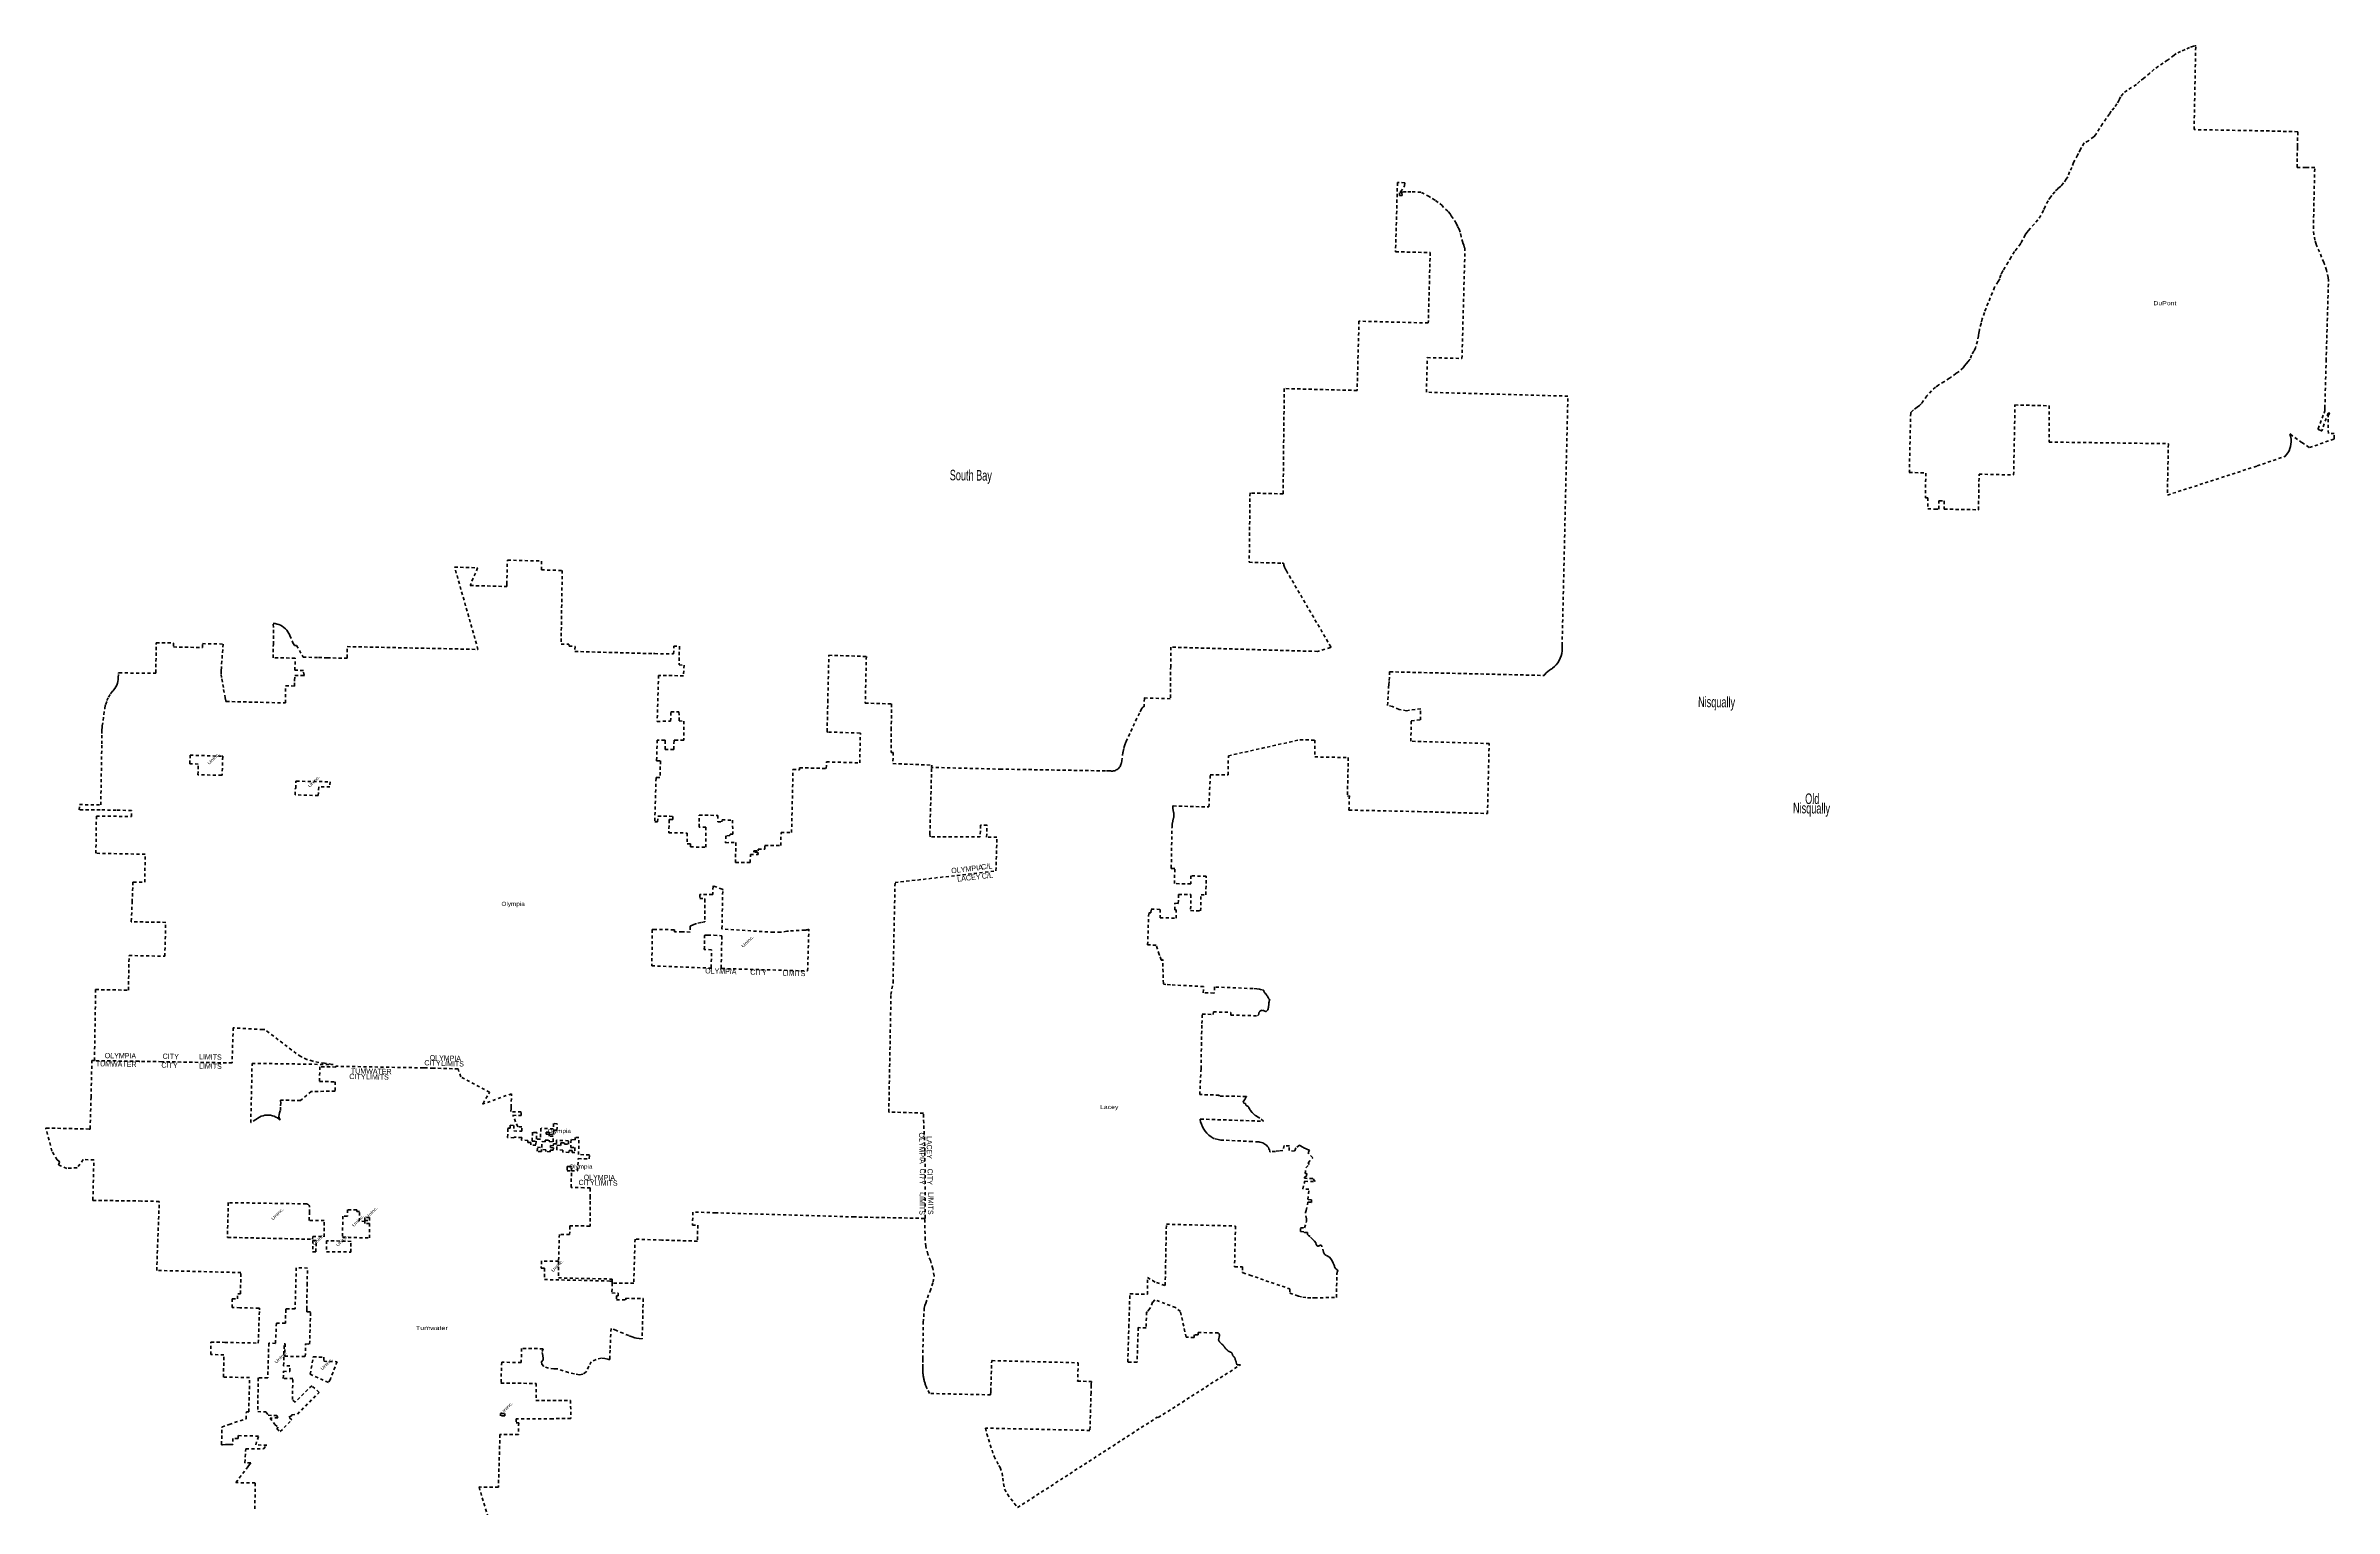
# Model space of a CAD drawing. Header units: feet. Extents: x -903180 to 1023491, y -707744 to 564635.
# Drawn here: x -492588 to -405414, y -185742 to -130019 of the extents above; entities that cross this region are included whole.
import ezdxf

# ---------------------------------------------------------------- set-up
doc = ezdxf.new("R2010")
doc.units = ezdxf.units.FT
doc.header["$LTSCALE"] = 80
doc.linetypes.add('SHORT_DASHED', pattern=[2.7, 1.5, -1.2])
doc.layers.add('13', color=7, linetype='SHORT_DASHED', lineweight=40)
for name, color, linetype in [('15', 7, 'Continuous'), ('16', 7, 'Continuous'), ('36', 7, 'Continuous')]:
    doc.layers.add(name, color=color, linetype=linetype)

msp = doc.modelspace()

# ---------------------------------------------------------------- linework, layer by layer
at = {"layer": '13'}
for p, q in [((-410690.39, -130019.48), (-410712.4, -130023.07)), ((-421055.11, -143538.49), (-421137.13, -143652.52)), ((-483708.4, -152073.04), (-483642.08, -152101.86)), ((-441424.36, -154365.82), (-441408.8, -154203.26)), ((-450745.01, -155194.5), (-450765.01, -155201.69)), ((-467441.76, -159791.67), (-467697.97, -159786.27)), ((-446183.72, -166048.75), (-446189.75, -166030.66)), ((-446784.53, -170429.68), (-446838.37, -170410.47)), ((-471852.45, -173864.58), (-471856.28, -174046.76)), ((-444521.73, -175236.71), (-444671.78, -175234.97)), ((-450613.84, -177587.54), (-450618.38, -176946.45)), ((-485194.46, -178100.57), (-485492.37, -178095.43)), ((-447677.59, -179612.59), (-447679.5, -179609.56)), ((-447549.2, -179750.45), (-447550.43, -179749.7))]:
    msp.add_line(p, q, dxfattribs=at)
for points in [[(-410712.4, -130023.07), (-410776.56, -130033.52), (-410925.31, -130082.47), (-411095.59, -130164.7), (-411265.87, -130235.18), (-411436.15, -130312.52), (-411517.37, -130376.15), (-411759.09, -130570.96), (-411931.81, -130678.65), (-412274.33, -130913.59), (-412434.32, -131069.24), (-412674.08, -131265.02), (-412818.92, -131370.75), (-412952.01, -131492.14), (-413305.78, -131718.26), (-413456.49, -131839.65), (-413549.46, -131968.86), (-413611.6, -132092.21), (-413690.86, -132233.18), (-413791.66, -132381.98), (-413908.11, -132510.22), (-413975.64, -132619.86), (-414243.28, -133000.17), (-414353.37, -133166.1), (-414492.34, -133398.09), (-414576.01, -133484.24), (-414772.47, -133635.97), (-414943.26, -133720.77), (-415036.81, -133895.45), (-415083.03, -133958.33), (-415154.56, -134120.98), (-415194.7, -134182.05), (-415342.49, -134466.95), (-415408.76, -134653.9), (-415492.53, -134822.19), (-415565.13, -135018.99), (-415622.17, -135105.66), (-415721.11, -135245.31), (-415796.35, -135335.43), (-415833.59, -135368.44), (-415846.22, -135386.14), (-415945.24, -135465.44), (-416057.59, -135584.54), (-416168.71, -135727.83), (-416218.7, -135782.54), (-416311.74, -135926.4), (-416431.3, -136145.84), (-416486.12, -136288.9), (-416588.98, -136488.76), (-416698.59, -136648.18), (-416834.38, -136808.77), (-417059.27, -137053.01), (-417128.17, -137133.27), (-417185.4, -137225.98), (-417346.14, -137538.63), (-417361.09, -137566.31), (-417587.58, -137860.78), (-417722.89, -138069.65), (-417839.81, -138269.06), (-418026.64, -138580.88), (-418051.83, -138614.27), (-418110.33, -138747.15), (-418157.24, -138894.48), (-418221.13, -139007.09), (-418350.49, -139218.16), (-418433.45, -139424.69), (-418598.68, -139815.62), (-418736.84, -140177.26), (-418821.08, -140423.96), (-418861.96, -140571.48), (-418868.89, -140599.42), (-418925.99, -140814.81), (-418948.42, -140950.85), (-418962.23, -141069.07), (-419000.94, -141274.98), (-419079.42, -141529.92), (-419139.75, -141656.71), (-419233.09, -141810.6), (-419288.78, -141956.57), (-419293.59, -141970.53), (-419315.67, -141995.21), (-419362.16, -142047.18), (-419438.47, -142142.87), (-419500.13, -142217.66), (-419547, -142286.37), (-419702.95, -142425.13), (-419791.29, -142484.66), (-419824.13, -142505.74), (-420064.97, -142683.1), (-420265.94, -142807.42), (-420479.07, -142935.39), (-420600.69, -143030.06), (-420749.63, -143162.08), (-420930.87, -143361.44), (-421055.11, -143538.49)], [(-420481.66, -147674.28), (-420479.05, -147377.97), (-420478.87, -147357.97), (-420459.05, -147358.14), (-420270.61, -147359.71), (-420272.02, -147674.09), (-418966.31, -147699.35), (-418940.96, -146342.89), (-417627.22, -146371.37), (-417575.61, -143706.17), (-416273.65, -143737.49), (-416277.86, -145119.25), (-411753.83, -145181.17), (-411732.89, -145181.45), (-411733.26, -145201.44), (-411769.25, -147139.17), (-408349.09, -146030.41), (-407305.29, -145670.59), (-407285.3, -145663.7), (-407268.21, -145643.7), (-407228.44, -145597.14), (-407178.85, -145525), (-407137.08, -145448.08), (-407103.57, -145367.21), (-407078.71, -145283.29), (-407062.75, -145197.22), (-407055.87, -145109.96), (-407058.15, -145022.45), (-407069.57, -144935.67), (-407090, -144850.55), (-407097.77, -144826.61), (-407104.34, -144806.36), (-407084, -144821.16), (-406688.15, -145109.2), (-406668.15, -145123.75), (-406648.15, -145135.42), (-406351.66, -145332.55), (-405434.16, -145005.14), (-405414.15, -144998), (-405414.34, -144976.95), (-405415.99, -144795.43), (-405638.77, -144797.45), (-405644.46, -144167.99), (-405644.65, -144147.97), (-405640.78, -144127.99), (-405639.36, -144120.91), (-405631.92, -144097.1), (-405622.03, -144074.2), (-405609.79, -144052.45), (-405597.37, -144034.96), (-405580.26, -144015), (-405601.45, -144014.36), (-405647.95, -144012.97), (-405889.89, -144689.46), (-405893.07, -144689.31), (-405895.64, -144688.33), (-406014.74, -144644.07), (-406031.48, -144637.84), (-406023.73, -144616.63), (-405805.79, -144020.04), (-405799.2, -144002.01), (-405790.85, -143980.04), (-405785.09, -143964.86), (-405776.56, -143932.57), (-405771.46, -143899.57), (-405769.82, -143866.21), (-405770.27, -143856.92), (-405771.67, -143828.44), (-405771.35, -143816.92), (-405721.57, -142020.85), (-405631.41, -138958.06), (-405646.82, -138850.85), (-405708.5, -138568.02), (-405792.8, -138313.19), (-405799.29, -138293.57), (-405808.06, -138273.19), (-406091.01, -137615.63), (-406098.78, -137597.57), (-406105.16, -137575.63), (-406147.55, -137429.93), (-406189.73, -137210.95), (-406208.79, -136988.76), (-406157.19, -134654.64), (-406454.61, -134653.97), (-406474.61, -134655.28), (-406494.61, -134655.14), (-406829.88, -134652.85), (-406815.95, -133894.08), (-406815.58, -133874.08), (-406813.79, -133854.08), (-406803.4, -133294.21), (-408103.6, -133261.22), (-410753.04, -133214.97), (-410690.78, -130039.81), (-410690.39, -130019.48)], [(-441408.8, -154203.26), (-441403.88, -153891.72), (-441403.57, -153871.76), (-441385.07, -153872.2), (-435529.45, -154012.83), (-435509.17, -154013.31), (-435495.25, -153993.71), (-435483.13, -153976.63), (-435431.79, -153915.61), (-435374.36, -153860.3), (-435311.46, -153811.3), (-435263.78, -153781.6), (-435239.39, -153766.4), (-435223.78, -153755.48), (-435194.71, -153735.13), (-435119.99, -153673.02), (-435052.18, -153603.45), (-434992.02, -153527.17), (-434940.15, -153445.02), (-434897.16, -153357.9), (-434863.51, -153266.76), (-434839.57, -153172.61), (-434825.6, -153076.46), (-434821.76, -152979.39), (-434826.78, -152902.44), (-434827.27, -152895), (-434826.51, -152862.44), (-434606.64, -143369.57), (-439996.46, -143220.67), (-439960.47, -141901.15), (-438640.91, -141935.2), (-438525.89, -137724.18), (-438541.39, -137704.47), (-438555.61, -137701.08), (-438560.1, -137677.27), (-438569.01, -137622.79), (-438605.45, -137525.54), (-438613.07, -137519.31), (-438674.55, -137286.76), (-438705.39, -137127.24), (-438745.02, -137003.74), (-438812.93, -136887.7), (-438859, -136784.18), (-438977.75, -136600.72), (-439055.9, -136494.53), (-439092.56, -136421.38), (-439180.84, -136319), (-439344.64, -136176.84), (-439397.53, -136111.4), (-439545.64, -135987.68), (-439666.42, -135902.73), (-439839.13, -135802.63), (-439886.29, -135766.29), (-440202.58, -135603.51), (-440582.92, -135580.87), (-440764.92, -135582.57), (-440871.49, -135583.36), (-440958.39, -135594.57), (-440926.51, -135618.74), (-440925.21, -135718.74), (-441025.29, -135720.34), (-441019.76, -135620.25), (-440982, -135636.9), (-440980.5, -135581.89), (-440825.81, -135356.38), (-440822.6, -135238.42), (-441099.05, -135231.29), (-441171.02, -137870.32), (-439851.32, -137898.71), (-439924.49, -140581.64), (-442563.59, -140513.54), (-442635.57, -143152.56), (-445411.19, -143080.92), (-445454.05, -147094.21), (-446715.47, -147059.44), (-446744.22, -149699.66), (-445492.42, -149734.15), (-445450.69, -149733.86), (-445448.58, -149747.75), (-445426.53, -149748.11), (-445426.78, -149815.4), (-445398.71, -149886.55), (-445351.28, -149982.46), (-445341.33, -150002.57), (-445329.73, -150022.46), (-443640.31, -152917.74), (-443629.47, -152936.31), (-443654.07, -152943.94), (-444145.03, -153096.17), (-449729.28, -152934.32), (-449737.16, -153659.69), (-449750.61, -154896.89), (-450718.65, -154867.82), (-450738.59, -154867.22), (-450739.04, -154890.1)], [(-421137.13, -143652.52), (-421211.73, -143722.55), (-421304.4, -143792), (-421440.4, -143896.27), (-421530.74, -143978.24), (-421547.99, -143993.9), (-421548.51, -144016.39), (-421599.58, -146234.99), (-421600.53, -146276.34), (-420972.97, -146300.54), (-420987.55, -147241.21), (-420900.2, -147243.13), (-420899.53, -147665.19), (-420634.68, -147670.7), (-420481.66, -147674.28)], [(-483642.08, -152101.86), (-483579.12, -152137.45), (-483520.24, -152179.43), (-483518.61, -152180.73), (-483462.12, -152230.57), (-483411.14, -152286.04), (-483366.25, -152346.54), (-483327.92, -152411.4), (-483296.59, -152479.91), (-483291.53, -152493.07), (-483175.41, -152765.4), (-483127.85, -152846.07), (-483117.03, -152864.42), (-483096.06, -152864.82), (-483032.29, -152866.03), (-482784.43, -153314.14), (-482197.45, -153330.15), (-481905.6, -153338.24), (-481905.46, -153338.32), (-481865.6, -153339.28), (-481136.18, -153357.05), (-481113.47, -153357.61), (-481112.99, -153337.54), (-481103, -152912.48), (-476124.18, -153018.91), (-477013.69, -149881.89), (-476140.67, -149910.24), (-476420.72, -150586.13), (-475046.98, -150621.84), (-475026.97, -150622.36), (-475026.54, -150602.86), (-475024.76, -150521.34), (-475005.42, -149638.25), (-475004.99, -149618.33), (-474988.01, -149618.78), (-473708.28, -149652.93), (-473710.26, -149987.51), (-472913.5, -150013.24), (-472958.56, -152818.1), (-472657.14, -152825.48), (-472656.45, -152898.04), (-472427.61, -152903.55), (-472429.16, -153098.2), (-469432.93, -153180.63), (-469412.93, -153181.18), (-469392.93, -153180.13), (-468672.71, -153190.81), (-468664.64, -152895.36), (-468451.81, -152899.7), (-468462.4, -153611.37), (-468273.61, -153615.41), (-468296.12, -154025.3), (-469244.69, -154009.84), (-469298.48, -155762.46), (-468790.11, -155755.69), (-468772.34, -155402.83), (-468466.98, -155401.01), (-468461.69, -155746.71), (-468285.65, -155750.91), (-468288.58, -156474.47), (-468635.85, -156473.71), (-468655.83, -156473.67), (-468656.48, -156494.17), (-468667.1, -156831.29), (-468993.99, -156830.58), (-468988.62, -156492.94), (-468988.31, -156472.94), (-469010.47, -156472.9), (-469295.66, -156472.27), (-469320.62, -157244.47), (-469321.27, -157264.47), (-469301.4, -157264.8), (-469171.78, -157266.97), (-469193.12, -157904.64), (-469321.88, -157902.47), (-469341.88, -157902.14), (-469342.44, -157922.26), (-469389.34, -159587.19), (-469279.8, -159590.08), (-469271.48, -159368.23), (-468833.64, -159379.18), (-468702.29, -159382.46), (-468705.34, -159480.52), (-468705.96, -159500.57), (-468728.56, -159500.1), (-468819.53, -159498.17), (-468839.53, -159497.75), (-468840.15, -159517.79), (-468855.42, -160008.42), (-468159.23, -160015.52), (-468153.4, -160425.12), (-468031.2, -160423.96), (-468033.96, -160545.22), (-467449.94, -160555.62), (-467441.76, -159791.67)], [(-490732.77, -168687.69), (-490689.22, -165979.99), (-489440.22, -166001.84), (-489415.29, -164681.33), (-488052.42, -164710.56), (-488019.68, -163419.12), (-489308.9, -163396.31), (-489329.84, -163395.97), (-489328.99, -163375.96), (-489297.98, -162647.95), (-489266.42, -161906.89), (-489265.57, -161886.9), (-489249.01, -161886.95), (-488820.11, -161888.49), (-488800.42, -160824.01), (-490677.86, -160788.25), (-490660.62, -159369.44), (-489320.42, -159386.07), (-489316.54, -159156.15), (-489902.29, -159143.23), (-490519.21, -159134.9), (-491310.86, -159132.5), (-491307.13, -158933.1), (-490493.33, -158942.3), (-490454.34, -156622.51), (-490455.75, -156227.22), (-490455.83, -156203.67), (-490455.69, -156187.22), (-490454.89, -156094.55), (-490442.64, -155976.49), (-490440.6, -155956.78), (-490437.68, -155936.49), (-490343.45, -155281.26), (-490340.5, -155260.78), (-490336.22, -155241.26), (-490305.57, -155111.16), (-490256.61, -154970.99), (-490193.26, -154836.69), (-490116.22, -154709.76), (-490044.71, -154615.72), (-490026.67, -154592), (-490011.51, -154575.72), (-490003.62, -154567.25), (-489957.42, -154508.94), (-489917.57, -154446.12), (-489884.5, -154379.48), (-489858.58, -154309.75), (-489840.09, -154237.68), (-489829.23, -154164.09), (-489826.13, -154089.75), (-489815.44, -153934.77), (-489814.01, -153914), (-489794.06, -153914.22), (-488417.28, -153929.56), (-488397.34, -153929.78), (-488396.95, -153906.19), (-488378, -152764.42), (-487718.13, -152777.19), (-487720.62, -152927.17), (-486620.81, -152948.46), (-486618.32, -152798.48), (-485833.59, -152813.67), (-485898.49, -153704.82), (-485904.81, -153824.81), (-485901.69, -153971.53), (-485882.82, -154144.53), (-485811.82, -154544.81), (-485753.27, -154860.47), (-485732.7, -154983.96), (-485729.36, -155003.99), (-485710.54, -155004.44), (-483456.14, -155058.48), (-483452.54, -154403.26), (-483110.57, -154414.74), (-483109.78, -154231.6), (-483109.51, -154208.06), (-483108.67, -154191.6), (-483099.59, -154012.59), (-482761.81, -154018.75), (-482738.5, -154019.17), (-482742.29, -153999.11), (-482775.81, -153821.89), (-483096.57, -153813.67), (-483090.66, -153350.91), (-483931.52, -153339.22), (-483920.68, -152869.29), (-483907.65, -152853.44), (-483908.02, -152829.29), (-483920.24, -152030), (-483848.25, -152036.91), (-483777.38, -152051.31), (-483708.4, -152073.04)], [(-467697.97, -159786.27), (-467694.38, -159338.45), (-466983.55, -159342.48), (-466988.3, -159593.79), (-466830.6, -159594.25), (-466826.02, -159516.66), (-466431.4, -159522.04), (-466413.44, -160064), (-466523.08, -160062.61), (-466524.98, -160116.02), (-466683.88, -160117.9), (-466691.15, -160382.93), (-466480.04, -160375.06), (-466305.01, -160377.33), (-466311.01, -161139.9), (-465754.18, -161141.57), (-465744.4, -160831.54), (-465457.01, -160829.57), (-465457.77, -160745.72), (-465615.19, -160745.26), (-465615.69, -160691.5), (-465447.53, -160691.86), (-465448.77, -160624.63), (-465194.91, -160626.9), (-465195.6, -160484.76), (-464588.39, -160493.19), (-464578.05, -159989.62), (-464178.15, -159999.3), (-464124.24, -157596.06), (-463874.33, -157602.83), (-463872.65, -157527.85), (-462856.36, -157555.36), (-462847.69, -157305.5), (-461582.94, -157342.89), (-461556.16, -156229.79), (-461555.61, -156206.96), (-461575.68, -156206.32), (-462806.91, -156167.08), (-462826.92, -156166.44), (-462826.44, -156146.44), (-462799.87, -155042.22), (-462799.36, -155020.94), (-462756.89, -153242.78), (-461328.11, -153287.45), (-461370.75, -155065.01), (-460365.74, -155095.97), (-460382.59, -156012.62), (-460388.13, -156944.67), (-460308.8, -156943.71), (-460318.48, -157370.09), (-458841.59, -157430.44)], [(-450739.04, -154890.1), (-450744.62, -155174.45), (-450745.01, -155194.5)], [(-446189.75, -166030.66), (-446192.93, -166010.07), (-446196.11, -166008.95), (-446316.34, -165977.01), (-446359.18, -165969.51), (-446454.12, -165953.75), (-446603.71, -165942.92), (-448065.21, -165881.9), (-448076.04, -166114.62), (-448095.31, -166113.93), (-448495.29, -166099.76), (-448486.65, -165864.31), (-449749.79, -165798.17), (-449919.13, -165780.96), (-449994.82, -165769.06), (-450014.87, -165765.91), (-450015.4, -165747.74), (-450041.5, -164840.59), (-450073.6, -164853.66), (-450093.6, -164861.8), (-450101.06, -164841.81), (-450160.1, -164683.49), (-450167.59, -164663.41), (-450174.08, -164643.49), (-450291.08, -164284.44), (-450616.97, -164279.65), (-450571.98, -163060.44), (-450487.38, -163061.22), (-450483.75, -162917.76), (-450133.04, -162924.74), (-450141.01, -163244.39), (-449531.47, -163259.06), (-449523.42, -162947.24), (-449582.5, -162946.32), (-449575.94, -162692.38), (-449445.87, -162695.87), (-449433.35, -162358.93), (-448972.73, -162364.02), (-448976.45, -162972.84), (-448597.25, -162980.89), (-448581.05, -162366.63), (-448399.31, -162368.07), (-448380.94, -161661.93), (-448963.77, -161646.44), (-448973.4, -161956.72), (-449591.9, -161942.71), (-449582.09, -161369.82), (-449695.91, -161367.88), (-449715.92, -161367.54), (-449715.55, -161346.83), (-449687.76, -159822.34), (-449686.59, -159802.34), (-449684.67, -159782.34), (-449678.74, -159682.58), (-449658.81, -159562.26), (-449636.16, -159478.53), (-449630.93, -159458.53), (-449625.58, -159438.53), (-449622.78, -159428.05), (-449615.2, -159384.35), (-449612.23, -159340.09), (-449613.91, -159295.76), (-449620.2, -159251.85), (-449626.77, -159225.83), (-449633.18, -159200.43), (-449636.6, -159185.83), (-449642.63, -159160.07), (-449655.7, -159073.37), (-449658.76, -159005), (-449659.65, -158985.01), (-449639.92, -158985.53), (-448281.73, -159021.48), (-448227.36, -157797.43), (-447550.51, -157803.64), (-447538.54, -157071.91), (-444813.54, -156462.14), (-444242.82, -156474.3), (-444251.05, -157114.28), (-442970.17, -157141.56), (-443006.53, -158616.23), (-442931.01, -158595.99), (-442944.49, -159142.56), (-440305.08, -159198.77), (-437668.78, -159272.29), (-437605.33, -156608.01), (-440589.1, -156518.17), (-440573.05, -155738.09), (-440222.25, -155702.03), (-440213.56, -155279.78), (-440749.14, -155354.14), (-441032.5, -155305.16), (-441287.53, -155199.48), (-441474.82, -155153.89), (-441433.73, -154462.4), (-441424.36, -154365.82)], [(-450765.01, -155201.69), (-450773.19, -155205.33), (-450786.52, -155213.04), (-450798.99, -155222.09), (-450810.43, -155232.4), (-450820.74, -155243.85), (-450824.02, -155248.37), (-450836.72, -155268.17), (-450847.34, -155288.37), (-450930.17, -155446.02), (-451426.67, -156514.79), (-451436.04, -156534.96), (-451444.25, -156554.79), (-451488.05, -156660.65), (-451526.7, -156791.26), (-451548.52, -156909.22), (-451551.61, -156926.57), (-451555.09, -156949.22), (-451604.04, -157267.89), (-451614.35, -157338.57), (-451617.58, -157360.69), (-451622.38, -157378.57), (-451631.32, -157407.53), (-451646.81, -157443.7), (-451665.99, -157478.05), (-451688.66, -157510.21), (-451714.56, -157539.82), (-451743.42, -157566.56), (-451774.91, -157590.14), (-451808.7, -157610.3), (-451844.41, -157626.82), (-451881.65, -157639.51), (-451920.01, -157648.24), (-451959.07, -157652.92), (-451998.41, -157653.48), (-452017.6, -157651.74), (-452029.43, -157650.67), (-452057.6, -157650.09), (-452224.77, -157646.66), (-456192.69, -157581.41), (-458826.37, -157515.49), (-458842.79, -157514.68)], [(-459099.55, -174699.74), (-459084.93, -174679.74), (-459098.09, -172147.93), (-459158.76, -170686.93), (-460474.77, -170645.61), (-460391.85, -166169.76), (-460314.22, -165713.24), (-460237.64, -161905.9), (-456393.66, -161455.22), (-456355.88, -160168.2), (-456750.89, -160167.03), (-456733.62, -159715.16), (-456977.05, -159717.45), (-456994.39, -160161.49), (-458899.92, -160162.78), (-458909.74, -160054.35), (-458842.79, -157514.68)], [(-458842.79, -157514.68), (-458840.57, -157430.48), (-458841.59, -157430.44)], [(-446838.37, -170410.47), (-446871.96, -170383.65), (-446884.8, -170325.07), (-446954.7, -170305.54), (-446966.37, -170287.2), (-446970.1, -170273.05), (-446959.31, -170237.08), (-446907.79, -170173.79), (-446899.17, -170145.82), (-446868.02, -170096.19), (-446855.3, -170072.4), (-446844.62, -170052.42), (-446865.66, -170052.09), (-447891.46, -170036.31), (-447891.07, -170004.52), (-448627.95, -169978.88), (-448581.54, -168988.52), (-448567.33, -168106.88), (-448548.19, -167277.72), (-448531.64, -166916.05), (-448113.93, -166928.9), (-448109.28, -166828.99), (-447448.92, -166849.32), (-447449.8, -166949.34), (-446429.8, -166980.75), (-446428.37, -166980.77), (-446427.96, -166980.25), (-446426.27, -166978.45), (-446414.9, -166966.56), (-446403.39, -166953.32), (-446393.67, -166941.02), (-446388.84, -166932.58), (-446384.34, -166921.47), (-446381.77, -166910.27), (-446379.3, -166896.59), (-446377.13, -166882.59), (-446374.33, -166867.4), (-446371.39, -166856.2), (-446365.06, -166842.06), (-446358.04, -166832), (-446344.74, -166816.58), (-446335.29, -166807.76), (-446315.83, -166793.07), (-446290.79, -166780.22), (-446274.04, -166774.02), (-446254.13, -166770.63), (-446238.57, -166771.59), (-446210.77, -166776.18), (-446189.66, -166782.6), (-446181.99, -166786.05), (-446156.58, -166798.99), (-446140.98, -166806.89), (-446123.68, -166814.37), (-446104.97, -166818.41), (-446094.51, -166817.31), (-446069.18, -166795.64), (-446056.71, -166779.66), (-446048.91, -166764.7), (-446042.3, -166749.27), (-446027.99, -166710.53), (-446019.46, -166684.18), (-446015.24, -166665.82), (-446012.48, -166651.68), (-446009.55, -166638.09), (-446007.53, -166625.42), (-446004.87, -166605.69), (-446003.95, -166587.14), (-446003.44, -166575.8), (-446003.26, -166569.38), (-446003.26, -166557.17), (-446002.85, -166541.33), (-446002.39, -166530.68), (-446001.19, -166516.18), (-445999.54, -166503.6), (-445994.99, -166480.69), (-445988.47, -166450.3), (-445980.25, -166418.39), (-445975.21, -166401.5), (-445968.33, -166383.87), (-445965.15, -166381.72), (-445975.34, -166363.36), (-445986.53, -166345.36), (-445993.58, -166334.04), (-446010.9, -166308), (-446024.96, -166285.84), (-446034.48, -166267.06), (-446053.96, -166227.8), (-446069.09, -166204.1), (-446092.71, -166174.86), (-446117.93, -166146.81), (-446136.62, -166124.87), (-446149.32, -166106.72), (-446160.2, -166092.2), (-446171.67, -166072.58), (-446183.72, -166048.75)], [(-474472.93, -170641.67), (-474868.96, -170631.46), (-474865.28, -170505.67), (-474864.7, -170485.67), (-474862.99, -170465.67), (-474841.62, -169946.64), (-475925.72, -170336.16), (-475945.72, -170342.81), (-475930.22, -170322.81), (-475685.24, -169894.03), (-476781.6, -169308.3), (-476884.22, -168999.91), (-477829.06, -168973.04), (-478073.13, -168966.1), (-478167.77, -168964.34), (-478187.77, -168964.53), (-478207.77, -168963.58), (-481521.86, -168901.67), (-481541.33, -168901.31), (-481543.49, -168927.87), (-481543.82, -168931.88), (-482147.39, -168922.27), (-482160.12, -169481.29), (-481562.9, -169492.51), (-481568.86, -169852.72), (-482479.02, -169861.42), (-482887.59, -170205.72), (-483630.31, -170194.51), (-483649.38, -170194.22), (-483646.72, -170214.21), (-483636.52, -170290.88), (-483648.23, -170462.21), (-483653.58, -170600.14), (-483696.86, -170725.09), (-483709.16, -170834.18), (-483666.02, -170932.21), (-483655.22, -170956.4), (-483679.99, -170934.64), (-483702.03, -170915.28), (-483760.11, -170873.16), (-483822.28, -170837.35), (-483887.84, -170808.22), (-483956.1, -170786.12), (-484026.29, -170771.26), (-484097.64, -170763.83), (-484169.39, -170763.89), (-484240.73, -170771.45), (-484310.9, -170786.43), (-484379.11, -170808.66), (-484444.62, -170837.9), (-484506.72, -170873.83), (-484544.73, -170901.49), (-484564.81, -170916.11), (-484584.73, -170928.18), (-484778.62, -171045.71), (-484728.1, -168790.82), (-481690.66, -168837.39), (-481637.09, -168838.21), (-481677.09, -168830.11), (-481967.98, -168789.23), (-482184.8, -168763.89), (-482414.32, -168713.2), (-482637.28, -168638.81), (-482834.9, -168548.94), (-482849.49, -168542.31), (-482874.9, -168526.06), (-483048.62, -168414.96), (-484237.28, -167506.65), (-484317.23, -167501.99), (-485446.87, -167437.05), (-485492.35, -168774.65), (-488128.62, -168729.91), (-488167.04, -168727.39), (-488168.62, -168727.37), (-489003.91, -168714.78), (-489022.96, -168714.49), (-489043.91, -168714.16), (-490732.77, -168687.69)], [(-485492.37, -178095.43), (-485482.46, -177758.52), (-485282.53, -177763.52), (-485276.8, -177568.6), (-485176.2, -177571.11), (-485151.57, -176765), (-488363.22, -176680.09), (-488265.52, -174052.02), (-488903.8, -174039.92), (-488924.51, -174036.89), (-488943.8, -174036.64), (-490773.9, -174013.01), (-490792.99, -174012.76), (-490792.53, -173992.75), (-490757.75, -172469.63), (-491159.5, -172454.6), (-491394.38, -172771.58), (-491781.93, -172791.7), (-492100.35, -172668.86), (-492056.25, -172542.55), (-492157.68, -172467.98), (-492352.27, -172132.48), (-492582.91, -171274.14), (-492588.26, -171254.24), (-492572.23, -171254.62), (-490924.4, -171294.09), (-490899.36, -171294.69), (-490898.78, -171274.57), (-490864.12, -170081.44), (-490830.44, -168685.15), (-490732.77, -168687.69)], [(-473406.7, -171493.54), (-473249.92, -171500.91), (-473243.95, -171337.24), (-473117.91, -171339.8), (-473107.3, -171093.24), (-473245.02, -171086.97), (-473254.13, -171287.34), (-473728.21, -171265.78), (-473747.13, -171681.9), (-473896.99, -171675.08), (-473885.65, -171425.61), (-474044.94, -171418.37), (-474060.06, -171751.29), (-473910.56, -171758.07), (-473917.41, -171908.71), (-474116.59, -171899.66), (-474112.62, -171812.22), (-474223.76, -171807.17), (-474220.17, -171728.02), (-474464.17, -171716.92), (-474459.7, -171618.58), (-474751.9, -171605.29), (-474752.81, -171625.25), (-474997.44, -171614.13), (-474981.43, -171261.65), (-474902.32, -171265.24), (-474897.04, -171148.77), (-474752.01, -171155.35), (-474761.48, -171364.13), (-474457.07, -171377.93), (-474449.71, -171215.8), (-474602.99, -171208.84), (-474693.23, -171014.38), (-474792.78, -170769.1), (-474792.76, -170768.58), (-474476.37, -170779.12), (-474472.93, -170641.67)], [(-444671.78, -175234.97), (-444671.13, -175207.03), (-444798.04, -175203.51), (-444792.37, -175056.21), (-444639.61, -175059.49), (-444563.37, -174810.45), (-444565.4, -174713.9), (-444606.58, -174471.77), (-444575.27, -174398.62), (-444509.27, -174084.71), (-444400.8, -174086.35), (-444377.67, -174086.7), (-444377.86, -174066.65), (-444378.6, -173986.38), (-444508.06, -173981.18), (-444473.21, -173583.11), (-444706.57, -173576.96), (-444630.28, -173285.37), (-444238.71, -173291.01), (-444324.8, -173180.66), (-444641.92, -173170.12), (-444635.7, -173124.07), (-444561.84, -173085.31), (-444551.89, -172993.01), (-444616.14, -172991.69), (-444590.46, -172767.27), (-444458.46, -172643.87), (-444499.13, -172577.88), (-444326.57, -172392.42), (-444500.14, -172204.07), (-444451.04, -172098.3), (-444523.33, -172069.57), (-444604.32, -172035.07), (-444633.42, -172022.03), (-444731.01, -171972.03), (-444791.67, -171934.22), (-444834.99, -171908.77), (-444971.36, -172007.18), (-445016.17, -172134.47), (-445229.36, -172117.65), (-445216.98, -171934.26), (-445417.52, -171923.61), (-445459.52, -172109.74), (-445602.36, -172120.88), (-445745.44, -172144.08), (-445935.91, -172161.86), (-445954.47, -172163.6), (-445958.65, -172143.73), (-445960.8, -172133.52), (-445974.6, -172087.69), (-445993.1, -172043.56), (-446016.13, -172001.6), (-446043.41, -171962.28), (-446074.65, -171926.02), (-446109.51, -171893.23), (-446147.61, -171864.26), (-446188.53, -171839.43), (-446231.81, -171819.02), (-446277, -171803.24), (-446323.59, -171792.27), (-446351.06, -171788.78), (-446371, -171786.25), (-446391.06, -171784.95), (-446639.47, -171768.93), (-447785.33, -171716.63), (-447806.88, -171715.65), (-447825.33, -171712.53), (-447931.14, -171694.66), (-448073.86, -171656.75), (-448089.78, -171652.52), (-448113.86, -171639.62), (-448197.87, -171589.01), (-448279.46, -171527.38), (-448354.16, -171457.55), (-448421.15, -171380.3), (-448479.7, -171296.46), (-448529.17, -171206.97), (-448569.01, -171112.79), (-448598.79, -171014.97), (-448614.32, -170934.57), (-448617.53, -170917.93), (-448598.18, -170915.49), (-446207.12, -170997.31), (-446337.44, -170880.26), (-446401.44, -170843.72), (-446505.97, -170783.14), (-446523.9, -170774.96), (-446591.65, -170698.81), (-446632.95, -170668.49), (-446711.68, -170560.72), (-446754.91, -170489.74), (-446763.95, -170463.28), (-446766.51, -170452.7), (-446782.85, -170431.83), (-446784.53, -170429.68)], [(-471849.43, -173533.91), (-472091.28, -173529.68), (-472577.49, -173519.03), (-472562.54, -172887), (-472327.48, -172892.22), (-472305.99, -172420.83), (-471885.17, -172428.28), (-471879.07, -172277.77), (-472292.93, -172264.77), (-472277.52, -171610.16), (-472421.74, -171610.31), (-472425.98, -171703.42), (-472579.87, -171696.42), (-472593.39, -171993.79), (-472431.38, -172001.16), (-472439.42, -172187.17), (-472541.95, -172183.44), (-472540.74, -172114.27), (-472655.66, -172109.05), (-472661.39, -172181.76), (-472896.55, -172172.71), (-472892.18, -172095.16), (-473123.9, -172084.62), (-473116.18, -171914.71), (-472971.4, -171921.29), (-472966.54, -171814.4), (-472830.9, -171820.57), (-472833.07, -171868.35), (-472680.53, -171875.27), (-472674.42, -171740.6), (-473128.1, -171720), (-473134.44, -171859.84), (-473250.68, -171854.55), (-473254.08, -171929.33), (-473358.98, -171924.56), (-473362.51, -172002.08), (-473253.13, -172007.05), (-473257.25, -172097.87), (-473370.47, -172092.73), (-473374.38, -172157.5), (-473538.98, -172152.48), (-473534.07, -172083.21), (-473705.34, -172075.43), (-473707.32, -172149.38), (-473866.31, -172142.43), (-473861.32, -171986), (-473694.03, -171993.61), (-473684.08, -171774.89), (-473565.7, -171780.27), (-473562.74, -171715.33), (-473412.39, -171722.17), (-473414.63, -171771.32), (-473264.34, -171778.15), (-473254.89, -171570.32), (-473409.87, -171563.28), (-473406.7, -171493.54)], [(-471856.28, -174046.76), (-471847.53, -174970.75), (-471847.33, -174992.32), (-471867.34, -174991.89), (-472601.8, -174976.23), (-472621.55, -174975.81), (-472622.15, -174995.8), (-472631.53, -175309.44), (-473021.54, -175310.32), (-473053.23, -176329.9)], [(-471849.43, -173533.91), (-471849.63, -173555.67), (-471852.45, -173864.58)], [(-459099.55, -174699.74), (-459119.55, -174699.61), (-461792.39, -174642.77), (-467070.26, -174486.08), (-467937.29, -174456.31), (-467954.16, -174957.01), (-467753.08, -174961.46), (-467765.24, -175565.7), (-469105.23, -175523.38), (-469115.48, -175523.06), (-470140.78, -175490.68), (-470189.55, -177168.73), (-471012.78, -177160.31)], [(-456594.75, -181422.2), (-458929.26, -181370.09), (-459010.88, -181197.83), (-459024.35, -181167.95), (-459037.38, -181138.03), (-459049.66, -181107.93), (-459061.65, -181077.46), (-459072.96, -181047.09), (-459083.74, -181016.28), (-459094.02, -180985.28), (-459103.84, -180954.15), (-459112.92, -180922.98), (-459121.64, -180891.43), (-459129.62, -180859.89), (-459137.27, -180827.96), (-459144.29, -180796.28), (-459150.72, -180764.44), (-459156.45, -180732.35), (-459161.82, -180700.13), (-459166.6, -180667.68), (-459170.84, -180635.42), (-459174.47, -180603.27), (-459177.38, -180570.67), (-459179.94, -180538.06), (-459181.9, -180505.73), (-459183.13, -180472.98), (-459183.98, -180440.2), (-459184.28, -180407.87), (-459183.81, -180374.57), (-459182.1, -180192.88), (-459180.12, -180077.92), (-459179.5, -180042.65), (-459179.43, -180037.92), (-459159.32, -178699.11), (-459163.81, -178679.11), (-459162.29, -178659.11), (-459121.69, -178125.17), (-459101, -178013.25), (-459068.74, -177926.26), (-459002.62, -177725.42), (-458903.15, -177476.28), (-458787.25, -177129.37), (-458745.3, -176888.43), (-458795.14, -176604.29), (-458887.86, -176307.63), (-458986.74, -176057.26), (-459069.92, -175762.26), (-459093.57, -175502.38), (-459099.4, -174719.74), (-459099.55, -174699.74)], [(-450618.38, -176946.45), (-450432.41, -177066.88), (-450278.15, -177146.9), (-449945.07, -177253.44), (-449899.55, -174922.17), (-449899.52, -174920.57), (-447268.42, -174990.09), (-447305.23, -176541.12), (-447002.84, -176546.92), (-447001.03, -176740.73), (-447000.84, -176761), (-446981.63, -176767.64), (-446720.81, -176857.69), (-445903.12, -177143.67), (-445256.13, -177363.58), (-445226.89, -177373.52), (-445216.13, -177376.96), (-445192.18, -177384.62), (-445195.7, -177545.65), (-444912.53, -177643.63), (-444890.41, -177651.29), (-444872.53, -177655.71), (-444707.34, -177696.6), (-444521.13, -177722.44), (-444333.25, -177728.68), (-444303.28, -177727.67), (-444283.77, -177727.01), (-444263.28, -177726.55), (-443424.44, -177707.61), (-443405.42, -176820.67), (-443402.92, -176795.57), (-443397.82, -176770.88), (-443390.16, -176746.85), (-443380.03, -176723.75), (-443367.55, -176701.84), (-443352.84, -176681.35), (-443352.41, -176680.82), (-443364.41, -176676.23), (-443385.86, -176665.97), (-443406.11, -176653.53), (-443424.96, -176639.04), (-443442.18, -176622.66), (-443457.6, -176604.57), (-443471.04, -176584.96), (-443482.36, -176564.06), (-443491.43, -176542.09), (-443498.16, -176519.29), (-443509.35, -176483.54), (-443542.72, -176399.35), (-443584.7, -176319.12), (-443634.84, -176243.71), (-443692.59, -176173.95), (-443811.51, -176110.24), (-443814.93, -176108.54), (-443832.25, -176098.55), (-443848.43, -176086.8), (-443863.29, -176073.42), (-443876.68, -176058.56), (-443888.44, -176042.39), (-443898.44, -176025.07), (-443906.58, -176006.81), (-443912.76, -175987.79), (-443984.33, -175750.88), (-443985.47, -175747.44), (-443987.42, -175742.98), (-443989.82, -175738.74), (-443992.66, -175734.78), (-443995.89, -175731.14), (-443999.48, -175727.85), (-444003.4, -175724.96), (-444007.6, -175722.5), (-444012.03, -175720.48), (-444016.65, -175718.94), (-444021.41, -175717.89), (-444026.25, -175717.35), (-444031.12, -175717.31), (-444035.97, -175717.79), (-444040.74, -175718.76), (-444045.38, -175720.24), (-444049.84, -175722.18), (-444054.08, -175724.59), (-444058.04, -175727.42), (-444079.14, -175741.56), (-444091.87, -175748.41), (-444123.18, -175757.22), (-444147.16, -175751.35), (-444160.86, -175743.03), (-444196.58, -175696.53), (-444208.82, -175629.1), (-444255.73, -175571), (-444328.33, -175508.44), (-444425.5, -175393.36), (-444488.05, -175348.67), (-444523.32, -175310.73), (-444521.73, -175236.71)], [(-473053.23, -176329.9), (-473705.87, -176321.05), (-473714.59, -176591.94), (-473586.67, -176596.37), (-473591.63, -177029.5), (-471096.03, -177084.77), (-471010.87, -177085.36), (-471012.78, -177160.31)], [(-473053.23, -176329.9), (-473062.6, -176966.01), (-471009.32, -177010.14), (-471010.87, -177085.36)], [(-471012.78, -177160.31), (-471022.44, -177540.39), (-470787.99, -177544.89), (-470789.71, -177644.88), (-470849.7, -177643.74), (-470852.34, -177796.72), (-470490.65, -177803.67), (-470489.05, -177743.7), (-469829.15, -177756.39), (-469870.19, -179293.37), (-469988.8, -179278.74), (-470081.62, -179261.85), (-470154.19, -179243.28), (-470252.07, -179214.57), (-470378.64, -179163.91), (-470594.65, -179076.1), (-470868.04, -178962.96), (-471056.7, -178891.72), (-471090.09, -179717.88), (-471105.47, -180066.03), (-471106.07, -180079.72), (-471126.35, -180077.19), (-471138.78, -180075.63), (-471173.8, -180065.38), (-471290.31, -180031.28), (-471436.95, -180018.94), (-471624.14, -180075.67), (-471806.51, -180159.81), (-471896.46, -180330.08), (-472008.84, -180550.94), (-472136.25, -180634.57), (-472259.7, -180654.05), (-472452.3, -180623.84), (-472677.21, -180566.44), (-472879.23, -180508.83), (-473099.78, -180428.51), (-473232.52, -180434.35), (-473438.8, -180408.84), (-473613.4, -180346.39), (-473692.19, -180246.4), (-473706.66, -180168.7), (-473643.35, -180085.68), (-473634.71, -180030.65), (-473658.66, -179920.99), (-473682.94, -179774.69), (-473642.89, -179664.73), (-474460, -179653.05), (-474478, -180194.05), (-475218.33, -180177.07), (-475248.23, -180974.84), (-473904.98, -180987.36), (-473915.32, -181635.69), (-472594.57, -181634.79), (-472591.31, -182324.78), (-473281.29, -182329.63), (-474666.94, -182334.04), (-474671.82, -182484.6), (-474571.76, -182484.26), (-474586.34, -182934.31), (-475287.49, -182936.74), (-475345.64, -184945.06), (-476082.6, -184932.33), (-475665.43, -186328.18)], [(-447679.5, -179609.56), (-447680.5, -179608.03), (-447681.61, -179606.34), (-447682.32, -179605.26), (-447683.22, -179603.92), (-447684.62, -179601.85), (-447685.88, -179599.99), (-447686.81, -179598.6), (-447687.8, -179597.13), (-447688.76, -179595.68), (-447690.03, -179593.82), (-447690.41, -179593.27), (-447690.74, -179592.78), (-447691.11, -179592.24), (-447691.67, -179591.43), (-447692.34, -179590.45), (-447693.07, -179589.38), (-447693.86, -179588.23), (-447695.34, -179586.16), (-447696.91, -179583.96), (-447699.52, -179580.22), (-447703.31, -179575.07), (-447708.12, -179568.65), (-447713.08, -179562.39), (-447719.19, -179554.63), (-447723.03, -179550.33), (-447727.33, -179545.24), (-447731.28, -179540.99), (-447750.74, -179521.29), (-447783.32, -179492.54), (-447818.16, -179462.43), (-447855.37, -179425.64), (-447865.29, -179414.34), (-447873.78, -179403.59), (-447881.75, -179392.55), (-447887.24, -179383.95), (-447889.61, -179380.04), (-447891.76, -179376.36), (-447894.98, -179370.93), (-447898.32, -179364.76), (-447902.45, -179356.21), (-447905.95, -179347.89), (-447908.26, -179340.19), (-447909.62, -179334.25), (-447910.52, -179329.27), (-447911.03, -179323.16), (-447911.03, -179318.63), (-447910.64, -179314.16), (-447909.9, -179310.3), (-447909.35, -179308.14), (-447906.13, -179298.1), (-447904.82, -179292.88), (-447900.24, -179274.12), (-447891.47, -179229.4), (-447890.79, -179225.45), (-447891.24, -179223.64), (-447891.92, -179222.32), (-447894.1, -179218.01), (-447894.91, -179215.43), (-447894.19, -179212.75), (-447892.39, -179210.59), (-447888.04, -179207.14), (-447884.95, -179203.15), (-447883.87, -179199.16), (-447882.05, -179190.27), (-447881.69, -179179.2), (-447882.42, -179170.31), (-447883.95, -179164.77), (-447883.05, -179159.33), (-447881.96, -179145.35), (-447883.77, -179131.38), (-447889.21, -179115.41), (-447895.92, -179102.71), (-447904.81, -179089.64), (-447914.96, -179078.03), (-447927.73, -179063.8), (-448690.99, -179046.65), (-448692.77, -179137.91), (-448842.73, -179134.2), (-448845.87, -179234.16), (-449145.79, -179226.74), (-449367.81, -178252.13), (-449551.73, -178097.36), (-450341.41, -177796.71), (-450425.54, -177892.49), (-450528.94, -178131.95), (-450626.24, -178258.92), (-450656.42, -178269.07), (-450675.29, -178868.79), (-450975.2, -178861.37), (-451016.7, -180180.75), (-451371.04, -180171.99), (-451331.2, -178838.81), (-451292.44, -177575.63), (-450613.84, -177587.54)], [(-485350.68, -184764.28), (-484893.51, -184169.31), (-484831.49, -184080.46), (-484781.39, -184009.85), (-485000.26, -184005.9), (-484972.53, -183475.05), (-484298.47, -183483.97), (-484163.85, -183335.82), (-484591.54, -183329.4), (-484483.96, -182994.15), (-485263, -182973.63), (-485264.22, -183082.31), (-485462.9, -183081.49), (-485467.27, -183296.99), (-485467.66, -183315.85), (-485487.68, -183315.78), (-485597.12, -183315.39), (-485617.12, -183314.21), (-485637.12, -183314.02), (-485740.25, -183313.04), (-485871.23, -183327.39), (-485891.17, -183329.58), (-485890.79, -183312.48), (-485876.28, -182650.3), (-485598.72, -182546.77), (-484950.77, -182337.55), (-484948.12, -182062.82), (-484858.34, -182062.54), (-484821.58, -180764.6), (-485818.41, -180743.43), (-485801.48, -179897.01), (-486302, -179886.35), (-486294.37, -179411.4), (-485770.09, -179422.55), (-484491.98, -179448.34), (-484450.22, -178181.7), (-484449.1, -178147.81), (-484449.16, -178141.7), (-484449.17, -178140.75), (-484449.37, -178119.68), (-484469.36, -178119.16), (-485154.46, -178101.57), (-485192.11, -178100.61), (-485194.46, -178100.57)], [(-452760.01, -181055.11), (-452768.96, -181334.61), (-452811.81, -182778.11), (-456789.8, -182689.07), (-456746.2, -182910.4), (-456462.5, -183771.07), (-456278.65, -184116.45), (-456236.74, -184190.39), (-456161.16, -184400.2), (-456134.83, -184591.95), (-456069.35, -185011.53), (-455956.88, -185208.34), (-455572.63, -185717.9), (-450251.68, -182276.09), (-450213.6, -182290.58), (-447079.33, -180278.16), (-447215.53, -180274.34), (-447238.11, -180181.99), (-447240.73, -180173.4), (-447246.82, -180161.93), (-447254.91, -180142.79), (-447260.41, -180127.76), (-447265.31, -180113.12), (-447269.96, -180097.59), (-447275.67, -180077.07), (-447276.57, -180070.23), (-447277.07, -180061.87), (-447278.22, -180050.17), (-447279.56, -180043.67), (-447283.15, -180035.09), (-447287.55, -180027.15), (-447295.73, -180014.54), (-447301.16, -180006.35), (-447305.81, -179998.22), (-447306.92, -179995.35), (-447307.87, -179992.15), (-447306.58, -179990.92), (-447303.55, -179989.18), (-447301.93, -179988.11), (-447301.14, -179987.16), (-447303.11, -179985.42), (-447304.95, -179983.8), (-447306.97, -179982.51), (-447310.17, -179980.32), (-447314.14, -179978.08), (-447319.58, -179975.61), (-447325.02, -179972.96), (-447328.63, -179971.2), (-447333.25, -179968.65), (-447337.48, -179965.81), (-447340.54, -179963.21), (-447342.22, -179961.39), (-447346.11, -179957.15), (-447349.38, -179953.37), (-447352.74, -179949.5), (-447355.88, -179945.58), (-447358.32, -179942.52), (-447362.07, -179937.56), (-447369.21, -179926.59), (-447371.03, -179923.45), (-447373.71, -179918.55), (-447375.98, -179913.47), (-447377.44, -179909.63), (-447378.92, -179904.53), (-447379.96, -179899.79), (-447381.86, -179890.52), (-447382.53, -179886.82), (-447383.46, -179883.12), (-447384.72, -179878.19), (-447387.37, -179871.6), (-447388.8, -179868.18), (-447391.63, -179861.42), (-447396.36, -179850.8), (-447397.68, -179847.97), (-447400.14, -179843.06), (-447403.5, -179837.15), (-447408, -179830.21), (-447413.26, -179823.27), (-447425.39, -179812.87), (-447433.01, -179808.17), (-447448.46, -179799.54), (-447466.16, -179790.57), (-447483.64, -179782.72), (-447504.75, -179773.29), (-447507.76, -179771.94), (-447513.16, -179769.41), (-447518.21, -179767.03), (-447521.42, -179765.47), (-447524.43, -179763.98), (-447534.81, -179758.61), (-447538.62, -179756.54), (-447540.59, -179755.43), (-447544.71, -179753.11), (-447546.91, -179751.83), (-447549.2, -179750.45)], [(-456594.75, -181422.2), (-456591.82, -181298.68), (-456591.2, -181278.68), (-456555.75, -180137.45), (-456555.14, -180117.52), (-456537.75, -180117.95), (-453258.79, -180199.95), (-453282.01, -180899.23), (-452757.19, -180913.11), (-452760.57, -181015.11), (-452761.22, -181034.47), (-452760.01, -181055.11)], [(-447550.43, -179749.7), (-447551.92, -179748.79), (-447553.01, -179748.01), (-447553.69, -179747.39), (-447554.27, -179746.75), (-447554.86, -179746.01), (-447555.55, -179745.06), (-447556.34, -179743.65), (-447556.98, -179742.45), (-447557.8, -179740.6), (-447559.11, -179737.24), (-447560.05, -179734.78), (-447560.65, -179733.45), (-447561.74, -179731.21), (-447562.24, -179730.39), (-447562.76, -179729.64), (-447563.19, -179729.13), (-447563.59, -179728.67), (-447564.08, -179728.23), (-447564.51, -179727.91), (-447565.13, -179727.58), (-447565.87, -179727.28), (-447566.77, -179727.03), (-447567.88, -179726.79), (-447572.16, -179726.47), (-447574.32, -179726.34), (-447575.92, -179726.15), (-447577.49, -179725.76), (-447578.51, -179725.31), (-447579.4, -179724.64), (-447579.73, -179724.32), (-447580.04, -179723.78), (-447580.19, -179723.18), (-447580.21, -179722.66), (-447580.12, -179722.06), (-447579.99, -179721.19), (-447578.95, -179717.45), (-447578.76, -179716.19), (-447578.89, -179715.37), (-447579.27, -179714.63), (-447579.8, -179714.15), (-447581.03, -179713.26), (-447582.92, -179712.2), (-447585.32, -179710.97), (-447588.89, -179709.41), (-447594.58, -179707.01), (-447596.84, -179705.86), (-447599.47, -179704.02), (-447601.36, -179702.56), (-447603.43, -179700.78), (-447606.49, -179697.6), (-447610.73, -179692.74), (-447617.82, -179683.75), (-447621.79, -179679.08), (-447623.58, -179677.17), (-447625.32, -179675.63), (-447625.29, -179675.48), (-447625.13, -179675.34), (-447624.54, -179675.1), (-447622.6, -179674.76), (-447619.88, -179674.28), (-447619.15, -179674.04), (-447619.12, -179673.84), (-447619.63, -179673.39), (-447620.2, -179673.02), (-447621.45, -179672.43), (-447623.74, -179671.48), (-447626.68, -179670.49), (-447630.81, -179669.19), (-447637.92, -179666.98), (-447640.16, -179666.18), (-447642.37, -179665.36), (-447645.5, -179663.98), (-447646.78, -179663.26), (-447648.11, -179662.39), (-447649.07, -179661.47), (-447649.46, -179661.01), (-447649.95, -179660.05), (-447650.37, -179658.85), (-447650.74, -179657.47), (-447651, -179655.99), (-447651.96, -179650.39), (-447652.02, -179649.7), (-447652.84, -179645.45), (-447654.2, -179642.34), (-447655.5, -179640.55), (-447657.36, -179638.84), (-447661.04, -179636.25), (-447666.32, -179632.98), (-447669.78, -179630.51), (-447671.7, -179628.63), (-447673.75, -179625.33), (-447674.7, -179622.17), (-447676.22, -179616.58), (-447677.59, -179612.59)], [(-484624.91, -185766.55), (-484609.02, -184780.01), (-485350.68, -184764.28)]]:
    msp.add_lwpolyline(points, dxfattribs=at)
for points in [[(-485871.03, -157815.22), (-485891.04, -157814.76), (-486790.97, -157794.13), (-486779.82, -157387.77), (-487101.54, -157377.68), (-487088.43, -157048.13), (-485869.79, -157088.54), (-485847.92, -157089.26), (-485848.56, -157109.2), (-485870.4, -157795.4)], [(-483056.57, -158039.59), (-483038.65, -158039.92), (-481759.09, -158063.8), (-481762.86, -158259.44), (-482191.68, -158259.79), (-482210.27, -158585.83), (-483090.24, -158562.76), (-483083.25, -158316.74), (-483065.71, -158317.05), (-483057.23, -158059.55)], [(-466861.12, -165178.25), (-466841.01, -165178.96), (-463567.83, -165271.91), (-463521.34, -163698.81), (-463520.76, -163679.13), (-463540.75, -163687.82), (-463574.1, -163699.55), (-463611.78, -163708.52), (-463630.2, -163710.91), (-463649.14, -163713.36), (-463670.2, -163714.55), (-464293.5, -163749.69), (-464312.52, -163750.76), (-464333.5, -163754.89), (-464352.88, -163758.71), (-464598.85, -163791.74), (-464827.59, -163798.31), (-464851.88, -163799.01), (-464867.59, -163798), (-466811.27, -163672.56), (-466831.16, -163671.28), (-466830.87, -163656.97), (-466801.7, -162189.06), (-466801.25, -162166.58), (-466821.3, -162158.98), (-467150.93, -162033.92), (-467170.9, -162026.35), (-467171.19, -162048.52), (-467175.03, -162341.67), (-467175.29, -162361.68), (-467196.02, -162361.29), (-467673.73, -162352.15), (-467673.53, -162510.93), (-467498.81, -162516.3), (-467478.28, -162516.93), (-467478.25, -162536.91), (-467477.04, -163377.17), (-467477.01, -163397.17), (-467497.02, -163400.5), (-467635.53, -163423.54), (-467801.74, -163468.08), (-467818.69, -163472.62), (-467841.74, -163481.21), (-467923.67, -163511.72), (-468017.98, -163557.7), (-468036.11, -163566.54), (-468037.15, -163587.45), (-468047.16, -163789.6), (-468259.75, -163783.51), (-468341.71, -163782.93), (-468640.5, -163777.25), (-468640, -163720.39), (-468639.82, -163700.85), (-468659.82, -163700.49), (-469415.43, -163686.87), (-469465.58, -163685.51), (-469485.55, -163684.97), (-469484.92, -163704.08), (-469501.03, -165074.35), (-467265.33, -165162.33), (-467240.04, -165163.33), (-467239.72, -165143.12), (-467228.79, -164460.03), (-467502.95, -164447.39), (-467489.41, -163930.31), (-467488.87, -163909.42), (-467468.89, -163907.03), (-467466.97, -163906.81), (-467457.35, -163905.87), (-467447.72, -163905.13), (-467437.95, -163904.57), (-467427.92, -163904.13), (-467418.29, -163903.84), (-467408.63, -163903.8), (-467398.79, -163903.88), (-467388.94, -163904.16), (-467379.06, -163904.58), (-467372.69, -163904.97), (-467137.14, -163909.77), (-466856.85, -163930.11), (-466836.34, -163931.6), (-466836.73, -163951.56), (-466860.61, -165152.94)], [(-473406.7, -171493.54), (-473531.45, -171487.87), (-473527.87, -171409.14), (-473403.12, -171414.82)], [(-472562.55, -172887), (-472561.71, -172742.32), (-472561.59, -172722.36), (-472583.2, -172721.82), (-472710.96, -172718.62), (-472730.47, -172718.13), (-472730.58, -172738.12), (-472731.43, -172887.21)], [(-482422.62, -175493.55), (-482419.71, -175384.65), (-481987.92, -175396.47), (-481978.15, -174782.89), (-482550.92, -174776.38), (-482545.66, -174482.33), (-482539.42, -174248.51), (-482538.92, -174229.81), (-482551.93, -174208.51), (-482556.98, -174201.44), (-482567.64, -174189.41), (-482579.49, -174178.55), (-482592.42, -174169), (-482606.28, -174160.85), (-482620.91, -174154.19), (-482627.74, -174151.91), (-482646.96, -174146.49), (-482667.74, -174146.16), (-485634.09, -174099.18), (-485667.65, -175401.91), (-485668.17, -175421.96), (-485650.22, -175422.35)], [(-480261.57, -175443.74), (-480255.73, -174898.34), (-480435.68, -174893.65), (-480434.83, -174813.66), (-480643.71, -174808.22), (-480635.02, -174438.33), (-480744.98, -174435.47), (-480743.57, -174375.49), (-481093.45, -174366.37), (-481099.33, -174616.31), (-481269.27, -174611.87), (-481288.17, -175415.63)], [(-480254.44, -174778.33), (-480253.27, -174668.32), (-480433.22, -174663.64), (-480434.4, -174773.65)], [(-482298.01, -175968.91), (-482289.27, -175538.27), (-482411.63, -175534.92), (-482422.95, -175967.84)], [(-480967.96, -175980.31), (-480959.73, -175574.67), (-481889.41, -175549.22), (-481897.99, -175972.34)], [(-483216.61, -182375.65), (-483326, -182274.04), (-483232.06, -182223.59), (-483217.26, -182178.83), (-483003.14, -182160.33), (-482177.38, -181327.46), (-482450.21, -181072.19), (-483091.51, -181704.31), (-483195.22, -181599.55), (-483174.09, -180800.6), (-483539.94, -180794.67), (-483533.13, -180524.73), (-483293.15, -180528.61), (-483287.86, -180318.67), (-483527.85, -180314.78), (-483506.67, -179475.04), (-483471.67, -179475.61), (-483483.66, -179951.46), (-482702.74, -179966.33), (-482688.3, -179483.68), (-482538.98, -179484.68), (-482501.31, -178262.27), (-482523.42, -178261.46), (-482626.74, -178257.71), (-482646.74, -178256.98), (-482646.87, -178237.46), (-482647.16, -178192.41), (-482646.36, -178153.45), (-482631.83, -177231.71), (-482618.22, -176590.31), (-483044.09, -176579.19), (-483090.41, -178145.36), (-483444.93, -178142.16), (-483444.6, -178176.01), (-483462.44, -178690.68), (-483803.42, -178689.1), (-483837.15, -179460.82), (-484093.52, -179456.02), (-484131.63, -180779.11), (-484494.38, -180775.33), (-484513.5, -182061.94), (-484199.06, -182071.02), (-484110.53, -182199.08), (-483784.72, -182210.94), (-483742.67, -182301.15), (-484044.03, -182305.02), (-483866.2, -182550.23), (-483733.87, -182656.16), (-483787.6, -182715.49), (-483661.08, -182823.95)], [(-481996.72, -179989.12), (-482000.11, -180140.89), (-481490.81, -180157.91), (-481745.76, -180820.37), (-481821.85, -180955.29), (-482512.21, -180632.63), (-482400.48, -179972.67)], [(-475266.4, -182135.06), (-475246.44, -182135.05), (-475104.66, -182134.97), (-475103.47, -182223.94), (-475268.05, -182222.28), (-475266.82, -182157.19)]]:
    msp.add_lwpolyline(points, close=True, dxfattribs=at)

# ---------------------------------------------------------------- texts
at = {"layer": '15'}
for s, height, rotation, width, p in [('OLYMPIA', 200.9, 6.506, 0.85, (-458087.6, -161552.79)), ('LACEY', 200.9, 6.506, 0.85, (-457858.59, -161870.5)), ('OLYMPIA', 200.9, 358.374, 0.8, (-467472.95, -165362.17)), ('CITY', 200.9, 358.526, 0.85, (-465752.58, -165413.29)), ('LIMITS', 200.9, 358.526, 0.8, (-464517.2, -165447.71)), ('TUMWATER', 200.9, 358.93, 0.8, (-490684.44, -168902.76)), ('OLYMPIA', 200.9, 359.383, 0.8, (-490342.17, -168593.56)), ('CITY', 200.9, 358.93, 0.85, (-488185.73, -168956.56)), ('CITY', 200.9, 358.371, 0.85, (-488142.62, -168617.37)), ('LIMITS', 200.9, 358.371, 0.8, (-486753.69, -168633.11)), ('LIMITS', 200.9, 358.93, 0.8, (-486752.83, -168990.85)), ('TUMWATER', 200.9, 358.93, 0.8, (-480965.67, -169176.89)), ('CITY', 200.9, 358.371, 0.85, (-478169.54, -168866.04)), ('OLYMPIA', 200.9, 358.383, 0.8, (-477966.29, -168673.16)), ('LIMITS', 200.9, 358.371, 0.8, (-477527.11, -168887.87)), ('CITY', 200.9, 358.93, 0.85, (-481028.25, -169387.98)), ('LIMITS', 200.9, 358.93, 0.8, (-480388.26, -169400.59)), ('OLYMPIA', 200.9, 271.3, 0.8, (-459325.92, -171426.29)), ('LACEY', 200, 270.692, 0.8, (-459033.55, -171560.96)), ('CITY', 200.9, 358.997, 0.8, (-472296.51, -173427.68)), ('OLYMPIA', 200.9, 358.997, 0.8, (-472098.71, -173232.28)), ('LIMITS', 200.9, 358.997, 0.8, (-471673.27, -173442.1)), ('CITY', 200.9, 268.299, 0.85, (-459287.45, -172794.23)), ('CITY', 200, 268.221, 0.85, (-458994.62, -172798.95)), ('LIMITS', 200.9, 268.782, 0.8, (-459290.91, -173699.69)), ('LIMITS', 200, 268.567, 0.8, (-458962.81, -173689.88))]:
    msp.add_text(s, height=height, rotation=rotation, dxfattribs=dict(at, width=width)).set_placement(p)
for p in [(-456951.39, -161411.79), (-456923.49, -161762.11)]:
    msp.add_text('C/L', height=200.9, rotation=6.506, dxfattribs=at).set_placement(p)
at = {"layer": '16', "width": 0.65}
for s, p in [('South Bay', (-458154.49, -146575.63)), ('Nisqually', (-429649.6, -155216.67)), ('Old', (-425570.06, -158905.3)), ('Nisqually', (-426032.23, -159262.09))]:
    msp.add_text(s, height=400, rotation=359.37, dxfattribs=at).set_placement(p)
at = {"layer": '36'}
for s, width, p in [('DuPont', 1.25, (-412302.71, -139905.78)), ('Olympia', 1.15, (-475228.8, -162793.44)), ('Lacey', 1.25, (-452430.49, -170531.58)), ('Olympia', 1.15, (-473472.38, -171446.66)), ('Olympia', 1.15, (-472651.66, -172803.12)), ('Tumwater', 1.3, (-478488.7, -178952.06))]:
    msp.add_text(s, height=157.5, dxfattribs=dict(at, width=width)).set_placement(p)
at = {"layer": '36', "width": 1.35}
for p in [(-486360.35, -157421.04), (-482533.01, -158289.86), (-466017.57, -164392.25), (-480343.52, -174716.38), (-483930.04, -174775.66), (-480853.34, -175030.57), (-482359.09, -175741.94), (-481463.94, -175783.44), (-473265.3, -176752.24), (-483806.27, -180233.63), (-482054.56, -180489.4), (-475193.47, -182168.94)]:
    msp.add_text('Uninc.', height=113, rotation=45, dxfattribs=at).set_placement(p)

doc.saveas('drawing.dxf')
